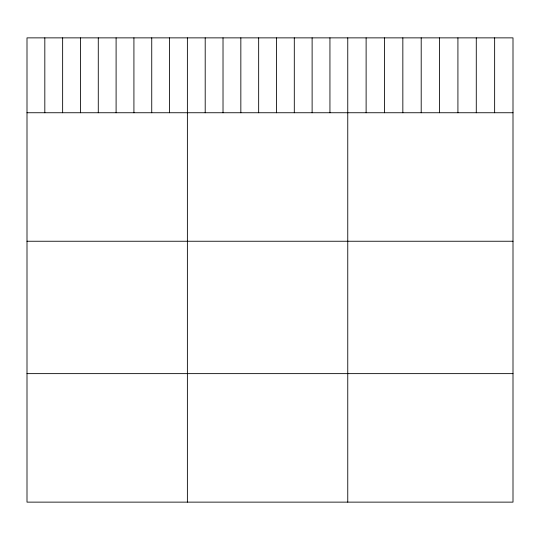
<?xml version="1.0" encoding="UTF-8"?>
<svg xmlns="http://www.w3.org/2000/svg" width="540" height="540" viewBox="0 0 540 540"><rect width="100%" height="100%" fill="white"/><g stroke="black" fill="none" stroke-linecap="round" stroke-linejoin="round"><path stroke-width="0.81" d="M513 112.745L513 502.132L27 502.132L27 37.868L513 37.868L513 112.745L27 112.745M27 241.245L513 241.245M27 373.633L513 373.633M494.64 37.868L494.64 112.745M476.28 37.868L476.28 112.745M457.92 37.868L457.92 112.745M439.56 37.868L439.56 112.745M421.2 37.868L421.2 112.745M402.84 37.868L402.84 112.745M384.48 37.868L384.48 112.745M366.12 37.868L366.12 112.745M347.76 37.868L347.76 502.132M329.94 37.868L329.94 112.745M312.12 37.868L312.12 112.745M294.3 37.868L294.3 112.745M276.48 37.868L276.48 112.745M258.66 37.868L258.66 112.745M240.84 37.868L240.84 112.745M223.02 37.868L223.02 112.745M205.2 37.868L205.2 112.745M187.38 37.868L187.38 502.132M169.56 37.868L169.56 112.745M151.74 37.868L151.74 112.745M133.92 37.868L133.92 112.745M116.1 37.868L116.1 112.745M98.28 37.868L98.28 112.745M80.46 37.868L80.46 112.745M62.64 37.868L62.64 112.745M44.82 37.868L44.82 112.745"/></g></svg>
